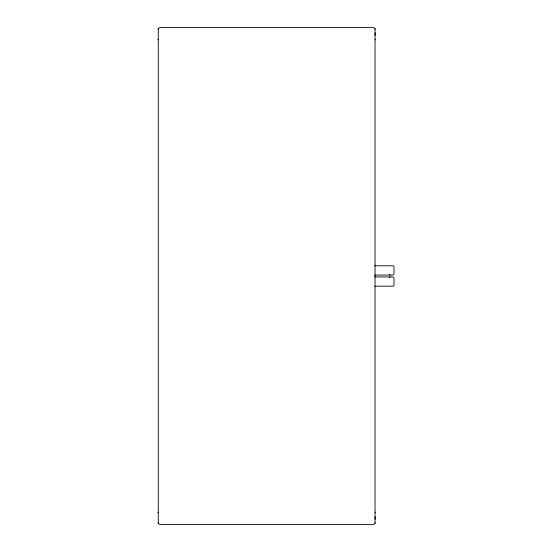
<?xml version="1.0" encoding="UTF-8"?>
<svg xmlns="http://www.w3.org/2000/svg" width="552" height="552" viewBox="0 0 552 552"><rect width="100%" height="100%" fill="white"/><g stroke="black" fill="none" stroke-linecap="round" stroke-linejoin="round"><path stroke-width="0.83" d="M375.105 35.293L375.105 32.747M375.105 519.253L375.105 516.707M389.367 277.366L390.119 276.931M158.293 28.428L158.293 523.572M157.982 29.152L159.535 27.6L373.78 27.6L375.332 29.152M157.982 39.916L157.982 39.295M375.332 39.295L375.332 39.916M157.982 512.704L157.982 512.083M375.332 512.083L375.332 512.704M375.332 522.847L373.78 524.4L159.535 524.4L157.982 522.847M375.022 523.572L375.022 28.428M374.691 265.781L392.955 265.781L393.707 266.216L394.018 267.272L393.983 273.964L393.231 275.02L374.691 275.068M374.691 276.931L392.955 276.931L393.707 277.366L394.018 278.422L393.983 285.115L393.231 286.171L374.691 286.219M390.119 275.068L389.367 274.634"/></g></svg>
